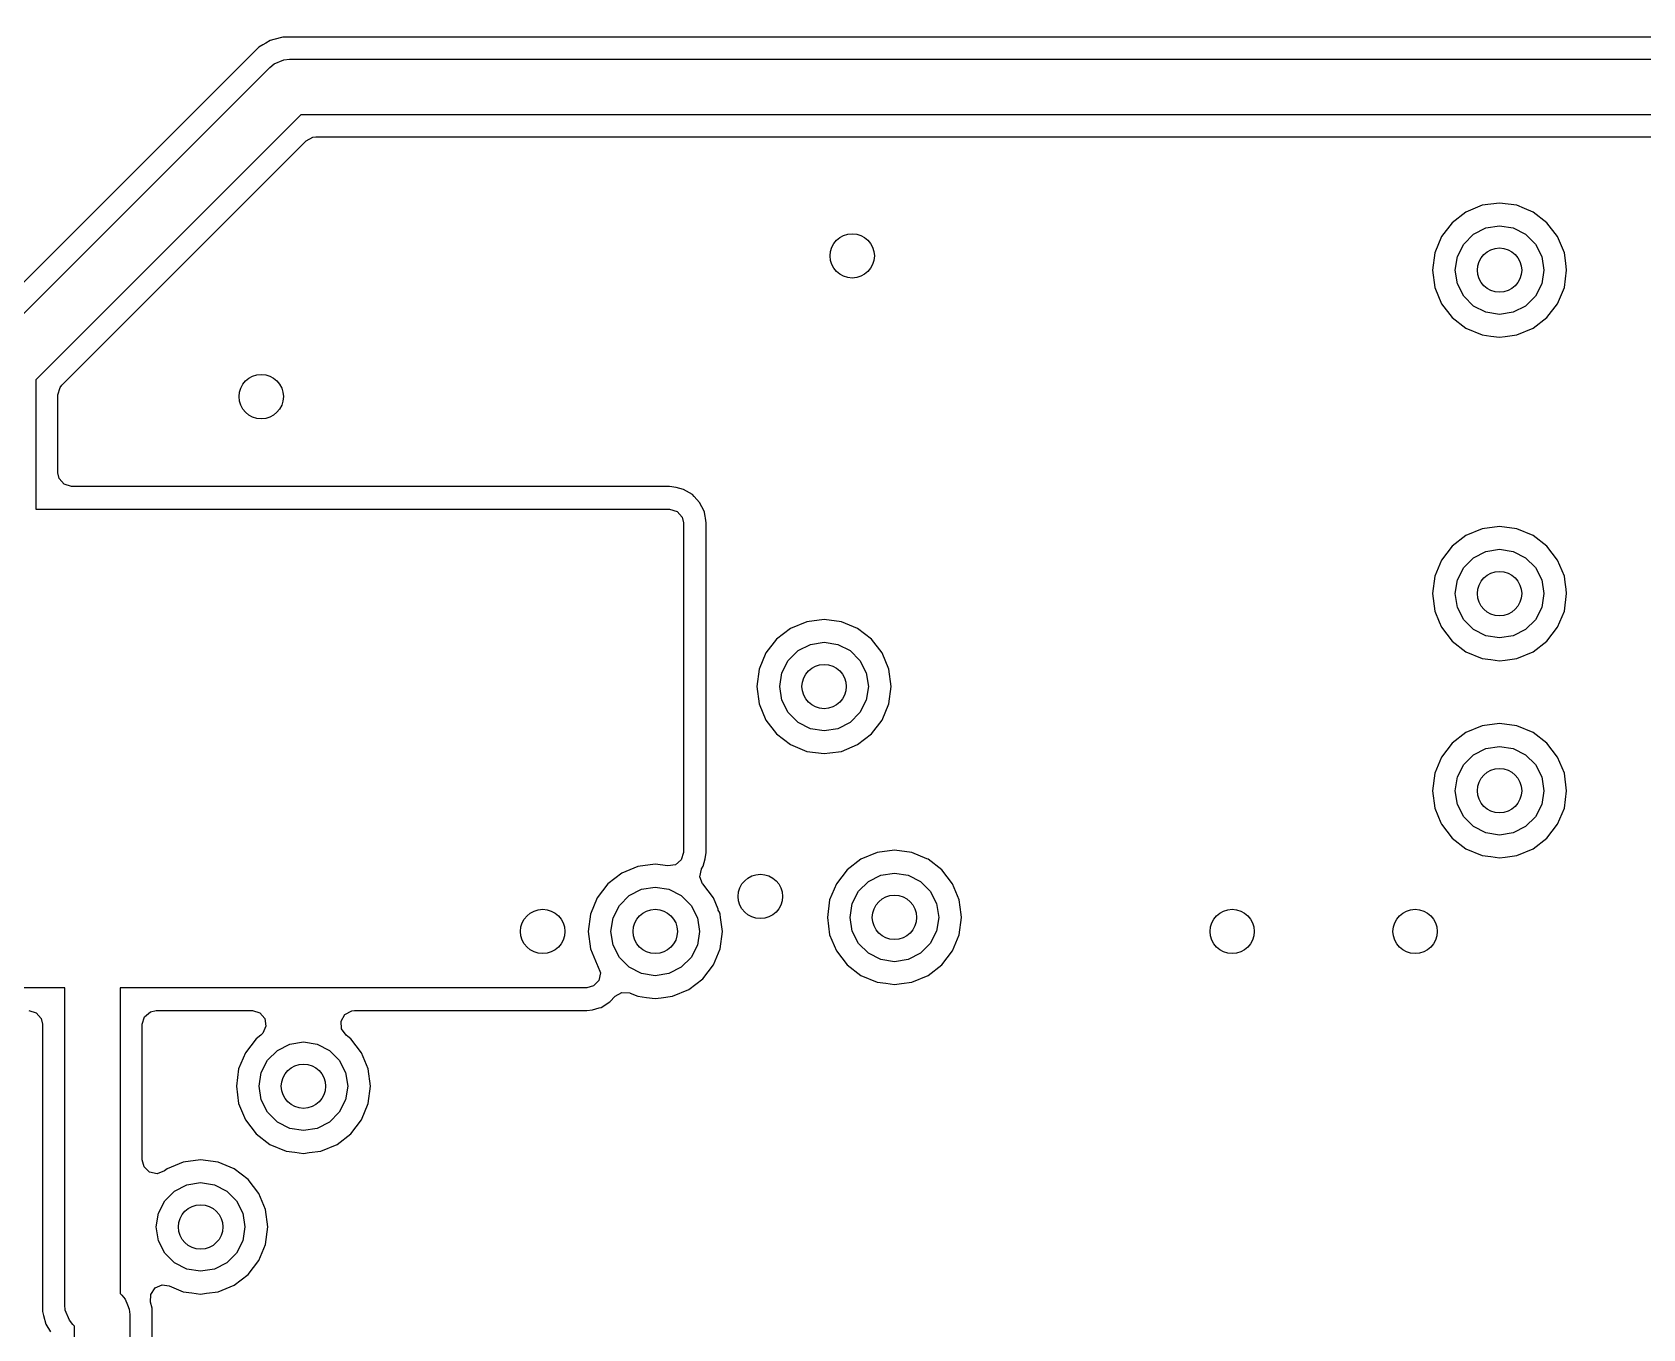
# Model space of a CAD drawing. Extents: x 116 to 183, y -110.2 to -37.6.
# Drawn here: x 139.92 to 154.46, y -65.82 to -54.12 of the extents above; entities that cross this region are included whole.
import ezdxf

# ---------------------------------------------------------------- set-up
doc = ezdxf.new("R2010")
doc.units = 0
doc.layers.add('BLACK', color=7, linetype='CONTINUOUS')

msp = doc.modelspace()

# ---------------------------------------------------------------- linework, layer by layer
at = {"layer": 'BLACK', "linetype": 'CONTINUOUS'}
for p, q in [((142.026795, -54.212902), (142.000561, -54.228048)), ((142.026796, -54.212901), (142.026795, -54.212902)), ((142.066108, -54.190203), (142.026796, -54.212901)), ((142.066109, -54.190202), (142.066108, -54.190203)), ((142.100151, -54.18108), (142.066109, -54.190202)), ((142.180691, -54.1595), (142.100151, -54.18108)), ((156.269309, -54.1595), (142.180691, -54.1595)), ((141.963384, -54.249512), (139.339513, -56.873383)), ((141.963387, -54.24951), (141.963384, -54.249512)), ((142.000561, -54.228048), (141.963387, -54.24951)), ((142.101107, -54.402133), (142.191227, -54.364804)), ((142.191227, -54.364804), (142.24, -54.36)), ((142.24, -54.36), (156.21, -54.36)), ((139.523223, -56.973223), (142.063223, -54.433224)), ((142.063223, -54.433224), (142.101102, -54.402137)), ((142.101102, -54.402137), (142.101107, -54.402133)), ((142.343553, -54.86), (139.95, -57.253553)), ((156.106446, -54.86), (142.343553, -54.86)), ((142.390284, -55.096819), (142.451607, -55.063334)), ((142.451607, -55.063334), (142.477965, -55.0605)), ((142.477965, -55.0605), (155.972035, -55.0605)), ((141.224541, -56.262562), (142.390284, -55.096819)), ((153.161999, -55.656882), (153.005239, -55.677519)), ((153.162001, -55.656882), (153.161999, -55.656882)), ((153.31876, -55.677519), (153.162001, -55.656882)), ((152.85916, -55.738027), (152.733718, -55.834282)), ((153.005237, -55.67752), (152.85916, -55.738027)), ((153.005239, -55.677519), (153.005237, -55.67752)), ((153.318762, -55.67752), (153.31876, -55.677519)), ((153.387791, -55.706113), (153.318762, -55.67752)), ((153.464841, -55.738028), (153.387791, -55.706113)), ((153.590282, -55.834282), (153.464841, -55.738028)), ((152.637463, -55.959724), (152.576956, -56.105801)), ((152.733718, -55.834282), (152.637463, -55.959724)), ((152.838393, -56.02745), (152.926886, -55.938957)), ((152.926886, -55.938957), (153.038393, -55.882141)), ((153.038393, -55.882141), (153.162, -55.862564)), ((153.162, -55.862564), (153.285607, -55.882141)), ((153.285607, -55.882141), (153.397114, -55.938957)), ((153.397114, -55.938957), (153.485607, -56.02745)), ((153.686536, -55.959723), (153.590282, -55.834282)), ((153.747044, -56.105802), (153.686536, -55.959723)), ((152.576955, -56.105803), (152.556318, -56.262562)), ((152.576956, -56.105801), (152.576955, -56.105803)), ((152.781577, -56.138957), (152.838393, -56.02745)), ((153.485607, -56.02745), (153.542423, -56.138957)), ((153.747044, -56.105803), (153.747044, -56.105802)), ((153.759445, -56.200001), (153.747044, -56.105803)), ((152.762, -56.262564), (152.781577, -56.138957)), ((153.542423, -56.138957), (153.562, -56.262564)), ((153.767682, -56.262564), (153.759445, -56.200001)), ((140.186819, -57.300284), (141.224541, -56.262562)), ((152.556318, -56.262562), (152.556318, -56.262565)), ((152.556318, -56.262565), (152.576955, -56.419324)), ((152.781577, -56.386171), (152.762, -56.262564)), ((152.838393, -56.497678), (152.781577, -56.386171)), ((153.542423, -56.386171), (153.485607, -56.497678)), ((153.562, -56.262564), (153.542423, -56.386171)), ((153.747044, -56.419326), (153.767682, -56.262564)), ((152.576955, -56.419324), (152.576956, -56.419326)), ((152.576956, -56.419326), (152.637464, -56.565405)), ((152.926886, -56.586171), (152.838393, -56.497678)), ((153.485607, -56.497678), (153.397114, -56.586171)), ((153.686536, -56.565405), (153.747044, -56.419326)), ((152.637464, -56.565405), (152.733718, -56.690846)), ((152.733718, -56.690846), (152.859159, -56.7871)), ((153.038393, -56.642987), (152.926886, -56.586171)), ((153.162, -56.662564), (153.038393, -56.642987)), ((153.285607, -56.642987), (153.162, -56.662564)), ((153.397114, -56.586171), (153.285607, -56.642987)), ((153.464841, -56.7871), (153.590282, -56.690846)), ((153.590282, -56.690846), (153.686536, -56.565405)), ((152.859159, -56.7871), (153.005238, -56.847608)), ((153.318762, -56.847608), (153.464841, -56.7871)), ((153.005238, -56.847608), (153.083619, -56.857927)), ((153.083619, -56.857927), (153.161999, -56.868246)), ((153.161999, -56.868246), (153.162, -56.868246)), ((153.162, -56.868246), (153.162001, -56.868246)), ((153.162001, -56.868246), (153.214254, -56.861366)), ((153.214254, -56.861366), (153.318762, -56.847608)), ((139.95, -57.253553), (139.95, -58.42)), ((140.1505, -57.387965), (140.170185, -57.320926)), ((140.1505, -58.0905), (140.1505, -57.387965)), ((140.170185, -57.320926), (140.186819, -57.300284)), ((140.161706, -58.142011), (140.1505, -58.0905)), ((140.207461, -58.194815), (140.161706, -58.142011)), ((140.2745, -58.2145), (140.207461, -58.194815)), ((145.671996, -58.2145), (140.2745, -58.2145)), ((145.672, -58.2145), (145.671996, -58.2145)), ((145.729898, -58.222825), (145.672, -58.2145)), ((145.729899, -58.222825), (145.729898, -58.222825)), ((145.729903, -58.222826), (145.729899, -58.222825)), ((145.796935, -58.242509), (145.729903, -58.222826)), ((145.79694, -58.242511), (145.796935, -58.242509)), ((145.87675, -58.287154), (145.79694, -58.242511)), ((145.876752, -58.287156), (145.87675, -58.287154)), ((145.876754, -58.287157), (145.876752, -58.287156)), ((145.876756, -58.287159), (145.876754, -58.287157)), ((145.876757, -58.28716), (145.876756, -58.287159)), ((145.894339, -58.305104), (145.876757, -58.28716)), ((139.95, -58.42), (145.672, -58.42)), ((145.672, -58.42), (145.739039, -58.439685)), ((145.894345, -58.305111), (145.894339, -58.305104)), ((145.9401, -58.357915), (145.894345, -58.305111)), ((145.98311, -58.438627), (145.9401, -58.357915)), ((145.739039, -58.439685), (145.784794, -58.492489)), ((145.784794, -58.492489), (145.796, -58.544)), ((145.796, -58.544), (145.796, -61.516363)), ((145.985348, -58.447789), (145.98311, -58.438627)), ((145.985602, -58.448825), (145.985348, -58.447789)), ((145.992897, -58.482364), (145.985602, -58.448825)), ((145.996803, -58.500316), (145.992897, -58.482364)), ((146.0015, -58.544), (145.996803, -58.500316)), ((146.0015, -59.181998), (146.0015, -58.544)), ((153.161999, -58.576318), (153.005239, -58.596955)), ((153.162001, -58.576318), (153.161999, -58.576318)), ((153.31876, -58.596955), (153.162001, -58.576318)), ((152.85916, -58.657463), (152.733718, -58.753718)), ((153.005237, -58.596956), (152.85916, -58.657463)), ((153.005239, -58.596955), (153.005237, -58.596956)), ((153.318762, -58.596956), (153.31876, -58.596955)), ((153.464841, -58.657464), (153.318762, -58.596956)), ((153.590282, -58.753718), (153.464841, -58.657464)), ((152.733718, -58.753718), (152.637463, -58.87916)), ((152.838393, -58.946886), (152.926886, -58.858393)), ((152.926886, -58.858393), (153.038393, -58.801577)), ((153.038393, -58.801577), (153.162, -58.782)), ((153.162, -58.782), (153.285607, -58.801577)), ((153.285607, -58.801577), (153.397114, -58.858393)), ((153.397114, -58.858393), (153.485607, -58.946886)), ((153.686536, -58.879159), (153.590282, -58.753718)), ((152.637463, -58.87916), (152.576956, -59.025237)), ((152.781577, -59.058393), (152.838393, -58.946886)), ((153.485607, -58.946886), (153.542423, -59.058393)), ((153.747044, -59.025238), (153.686536, -58.879159)), ((152.576955, -59.025239), (152.556318, -59.181998)), ((152.576956, -59.025237), (152.576955, -59.025239)), ((152.762, -59.182), (152.781577, -59.058393)), ((153.542423, -59.058393), (153.562, -59.182)), ((153.753923, -59.077492), (153.747044, -59.025238)), ((153.762485, -59.142528), (153.753923, -59.077492)), ((153.767682, -59.182), (153.762485, -59.142528)), ((146.0015, -60.019998), (146.0015, -59.181998)), ((152.556318, -59.181998), (152.556318, -59.182001)), ((152.556318, -59.182001), (152.576955, -59.33876)), ((152.781577, -59.305607), (152.762, -59.182)), ((152.838393, -59.417114), (152.781577, -59.305607)), ((153.542423, -59.305607), (153.485607, -59.417114)), ((153.562, -59.182), (153.542423, -59.305607)), ((153.747044, -59.338762), (153.767682, -59.182)), ((146.909237, -59.434956), (146.76316, -59.495463)), ((146.909239, -59.434955), (146.909237, -59.434956)), ((147.065999, -59.414318), (146.909239, -59.434955)), ((147.066001, -59.414318), (147.065999, -59.414318)), ((147.22276, -59.434955), (147.066001, -59.414318)), ((147.222762, -59.434956), (147.22276, -59.434955)), ((147.368841, -59.495464), (147.222762, -59.434956)), ((152.576955, -59.33876), (152.576956, -59.338762)), ((152.576956, -59.338762), (152.6168, -59.434955)), ((152.6168, -59.434955), (152.637464, -59.484841)), ((152.926886, -59.505607), (152.838393, -59.417114)), ((153.485607, -59.417114), (153.397114, -59.505607)), ((153.686536, -59.484841), (153.747044, -59.338762)), ((146.637718, -59.591718), (146.541463, -59.71716)), ((146.76316, -59.495463), (146.637718, -59.591718)), ((147.494282, -59.591718), (147.368841, -59.495464)), ((147.590536, -59.717159), (147.494282, -59.591718)), ((152.637464, -59.484841), (152.733718, -59.610282)), ((153.038393, -59.562423), (152.926886, -59.505607)), ((153.162, -59.582), (153.038393, -59.562423)), ((153.285607, -59.562423), (153.162, -59.582)), ((153.397114, -59.505607), (153.285607, -59.562423)), ((153.590282, -59.610282), (153.686536, -59.484841)), ((146.541463, -59.71716), (146.480956, -59.863237)), ((146.742393, -59.784886), (146.830886, -59.696393)), ((146.830886, -59.696393), (146.942393, -59.639577)), ((146.942393, -59.639577), (147.066, -59.62)), ((147.066, -59.62), (147.189607, -59.639577)), ((147.189607, -59.639577), (147.301114, -59.696393)), ((147.301114, -59.696393), (147.389607, -59.784886)), ((147.651044, -59.863238), (147.590536, -59.717159)), ((152.733718, -59.610282), (152.859159, -59.706536)), ((152.859159, -59.706536), (153.005238, -59.767044)), ((153.318762, -59.767044), (153.464841, -59.706536)), ((153.464841, -59.706536), (153.590282, -59.610282)), ((146.480955, -59.863239), (146.460318, -60.019998)), ((146.480956, -59.863237), (146.480955, -59.863239)), ((146.685577, -59.896393), (146.742393, -59.784886)), ((147.389607, -59.784886), (147.446423, -59.896393)), ((147.671682, -60.02), (147.651044, -59.863238)), ((153.005238, -59.767044), (153.083619, -59.777363)), ((153.083619, -59.777363), (153.161999, -59.787682)), ((153.161999, -59.787682), (153.162, -59.787682)), ((153.162, -59.787682), (153.162001, -59.787682)), ((153.162001, -59.787682), (153.214254, -59.780802)), ((153.214254, -59.780802), (153.318762, -59.767044)), ((146.0015, -60.959998), (146.0015, -60.019998)), ((146.460318, -60.019998), (146.460318, -60.020001)), ((146.460318, -60.020001), (146.480955, -60.17676)), ((146.666, -60.02), (146.685577, -59.896393)), ((146.685577, -60.143607), (146.666, -60.02)), ((147.446423, -59.896393), (147.466, -60.02)), ((147.466, -60.02), (147.446423, -60.143607)), ((147.651044, -60.176762), (147.671682, -60.02)), ((146.480955, -60.17676), (146.480956, -60.176762)), ((146.480956, -60.176762), (146.541464, -60.322841)), ((146.742393, -60.255114), (146.685577, -60.143607)), ((147.446423, -60.143607), (147.389607, -60.255114)), ((147.590536, -60.322841), (147.651044, -60.176762)), ((146.541464, -60.322841), (146.637718, -60.448282)), ((146.830886, -60.343607), (146.742393, -60.255114)), ((147.389607, -60.255114), (147.301114, -60.343607)), ((147.494282, -60.448282), (147.590536, -60.322841)), ((146.637718, -60.448282), (146.763159, -60.544536)), ((146.942393, -60.400423), (146.830886, -60.343607)), ((147.066, -60.42), (146.942393, -60.400423)), ((147.189607, -60.400423), (147.066, -60.42)), ((147.301114, -60.343607), (147.189607, -60.400423)), ((147.368841, -60.544536), (147.494282, -60.448282)), ((152.85916, -60.435463), (152.733718, -60.531718)), ((153.005237, -60.374956), (152.85916, -60.435463)), ((153.005239, -60.374955), (153.005237, -60.374956)), ((153.161999, -60.354318), (153.005239, -60.374955)), ((153.162001, -60.354318), (153.161999, -60.354318)), ((153.31876, -60.374955), (153.162001, -60.354318)), ((153.318762, -60.374956), (153.31876, -60.374955)), ((153.464841, -60.435464), (153.318762, -60.374956)), ((153.590282, -60.531718), (153.464841, -60.435464)), ((146.763159, -60.544536), (146.909238, -60.605044)), ((146.909238, -60.605044), (146.987619, -60.615363)), ((146.987619, -60.615363), (147.065999, -60.625682)), ((147.118254, -60.618802), (147.222762, -60.605044)), ((147.222762, -60.605044), (147.368841, -60.544536)), ((152.733718, -60.531718), (152.637463, -60.65716)), ((152.926886, -60.636393), (153.038393, -60.579577)), ((153.038393, -60.579577), (153.162, -60.56)), ((153.162, -60.56), (153.285607, -60.579577)), ((153.285607, -60.579577), (153.397114, -60.636393)), ((153.686536, -60.657159), (153.590282, -60.531718)), ((147.065999, -60.625682), (147.066, -60.625682)), ((147.066, -60.625682), (147.066001, -60.625682)), ((147.066001, -60.625682), (147.118254, -60.618802)), ((152.637463, -60.65716), (152.576956, -60.803237)), ((152.781577, -60.836393), (152.838393, -60.724886)), ((152.838393, -60.724886), (152.926886, -60.636393)), ((153.397114, -60.636393), (153.485607, -60.724886)), ((153.485607, -60.724886), (153.542423, -60.836393)), ((153.747044, -60.803238), (153.686536, -60.657159)), ((152.576955, -60.803239), (152.556318, -60.959998)), ((152.576956, -60.803237), (152.576955, -60.803239)), ((152.762, -60.96), (152.781577, -60.836393)), ((153.542423, -60.836393), (153.562, -60.96)), ((153.767682, -60.96), (153.747044, -60.803238)), ((146.0015, -61.516363), (146.0015, -60.959998)), ((152.556318, -60.959998), (152.556318, -60.960001)), ((152.556318, -60.960001), (152.576955, -61.11676)), ((152.781577, -61.083607), (152.762, -60.96)), ((153.562, -60.96), (153.542423, -61.083607)), ((153.747044, -61.116762), (153.767682, -60.96)), ((152.576955, -61.11676), (152.576956, -61.116762)), ((152.576956, -61.116762), (152.632376, -61.250559)), ((152.838393, -61.195114), (152.781577, -61.083607)), ((152.926886, -61.283607), (152.838393, -61.195114)), ((153.485607, -61.195114), (153.397114, -61.283607)), ((153.542423, -61.083607), (153.485607, -61.195114)), ((153.686536, -61.262841), (153.747044, -61.116762)), ((152.632376, -61.250559), (152.637464, -61.262841)), ((152.637464, -61.262841), (152.733718, -61.388282)), ((153.038393, -61.340423), (152.926886, -61.283607)), ((153.162, -61.36), (153.038393, -61.340423)), ((153.285607, -61.340423), (153.162, -61.36)), ((153.397114, -61.283607), (153.285607, -61.340423)), ((153.590282, -61.388282), (153.686536, -61.262841)), ((152.733718, -61.388282), (152.859159, -61.484536)), ((152.859159, -61.484536), (153.005238, -61.545044)), ((153.318762, -61.545044), (153.464841, -61.484536)), ((153.464841, -61.484536), (153.590282, -61.388282)), ((145.541999, -61.624318), (145.385239, -61.644955)), ((145.542001, -61.624318), (145.541999, -61.624318)), ((145.655815, -61.639302), (145.542001, -61.624318)), ((145.723511, -61.629157), (145.655815, -61.639302)), ((145.776315, -61.583402), (145.723511, -61.629157)), ((145.796, -61.516363), (145.776315, -61.583402)), ((145.97349, -61.6413), (145.993175, -61.574261)), ((145.993175, -61.574261), (146.0015, -61.516363)), ((147.39816, -61.578463), (147.272718, -61.674718)), ((147.544237, -61.517956), (147.39816, -61.578463)), ((147.544239, -61.517955), (147.544237, -61.517956)), ((147.700999, -61.497318), (147.544239, -61.517955)), ((147.701001, -61.497318), (147.700999, -61.497318)), ((147.85776, -61.517955), (147.701001, -61.497318)), ((147.857762, -61.517956), (147.85776, -61.517955)), ((147.993706, -61.574266), (147.857762, -61.517956)), ((148.003841, -61.578464), (147.993706, -61.574266)), ((148.129282, -61.674718), (148.003841, -61.578464)), ((153.005238, -61.545044), (153.083619, -61.555363)), ((153.083619, -61.555363), (153.161999, -61.565682)), ((153.161999, -61.565682), (153.162, -61.565682)), ((153.162, -61.565682), (153.162001, -61.565682)), ((153.162001, -61.565682), (153.214254, -61.558802)), ((153.214254, -61.558802), (153.318762, -61.545044)), ((145.23916, -61.705463), (145.113718, -61.801718)), ((145.385237, -61.644956), (145.23916, -61.705463)), ((145.385239, -61.644955), (145.385237, -61.644956)), ((145.944743, -61.736101), (145.958781, -61.667656)), ((145.969937, -61.80127), (145.944743, -61.736101)), ((145.958781, -61.667656), (145.960062, -61.665305)), ((145.960062, -61.665305), (145.97349, -61.6413)), ((147.272718, -61.674718), (147.176463, -61.80016)), ((147.465886, -61.779393), (147.577393, -61.722577)), ((147.577393, -61.722577), (147.701, -61.703)), ((147.701, -61.703), (147.824607, -61.722577)), ((147.824607, -61.722577), (147.936114, -61.779393)), ((148.225536, -61.800159), (148.129282, -61.674718)), ((145.113718, -61.801718), (145.017463, -61.92716)), ((145.218393, -61.994886), (145.306886, -61.906393)), ((145.306886, -61.906393), (145.418393, -61.849577)), ((145.418393, -61.849577), (145.542, -61.83)), ((145.542, -61.83), (145.665607, -61.849577)), ((145.665607, -61.849577), (145.777114, -61.906393)), ((145.777114, -61.906393), (145.865607, -61.994886)), ((145.970278, -61.801715), (145.969937, -61.80127)), ((145.970282, -61.801718), (145.970278, -61.801715)), ((146.066536, -61.927159), (145.970282, -61.801718)), ((147.176463, -61.80016), (147.115956, -61.946237)), ((147.320577, -61.979393), (147.377393, -61.867886)), ((147.377393, -61.867886), (147.465886, -61.779393)), ((147.936114, -61.779393), (148.024607, -61.867886)), ((148.024607, -61.867886), (148.081423, -61.979393)), ((148.286044, -61.946238), (148.225536, -61.800159)), ((145.017463, -61.92716), (144.956956, -62.073237)), ((145.161577, -62.106393), (145.218393, -61.994886)), ((145.865607, -61.994886), (145.922423, -62.106393)), ((146.109069, -62.029844), (146.066536, -61.927159)), ((146.110263, -62.037379), (146.109069, -62.029844)), ((146.120568, -62.057603), (146.110263, -62.037379)), ((146.127044, -62.073238), (146.120568, -62.057603)), ((147.115955, -61.946239), (147.095318, -62.102998)), ((147.115956, -61.946237), (147.115955, -61.946239)), ((147.301, -62.103), (147.320577, -61.979393)), ((148.081423, -61.979393), (148.101, -62.103)), ((148.286044, -61.946239), (148.286044, -61.946238)), ((148.303099, -62.075787), (148.286044, -61.946239)), ((144.956955, -62.073239), (144.936318, -62.229998)), ((144.956956, -62.073237), (144.956955, -62.073239)), ((145.142, -62.23), (145.161577, -62.106393)), ((145.922423, -62.106393), (145.942, -62.23)), ((146.130962, -62.102998), (146.127044, -62.073238)), ((146.147682, -62.23), (146.130962, -62.102998)), ((147.095318, -62.102998), (147.095318, -62.103001)), ((147.095318, -62.103001), (147.115955, -62.25976)), ((147.320577, -62.226607), (147.301, -62.103)), ((148.101, -62.103), (148.081423, -62.226607)), ((148.286044, -62.259762), (148.306682, -62.103)), ((148.306682, -62.103), (148.303099, -62.075787)), ((144.936318, -62.229998), (144.936318, -62.230001)), ((144.936318, -62.230001), (144.956955, -62.38676)), ((145.161577, -62.353607), (145.142, -62.23)), ((145.218393, -62.465114), (145.161577, -62.353607)), ((145.922423, -62.353607), (145.865607, -62.465114)), ((145.942, -62.23), (145.922423, -62.353607)), ((146.127044, -62.386762), (146.147682, -62.23)), ((147.115955, -62.25976), (147.115956, -62.259762)), ((147.115956, -62.259762), (147.176464, -62.405841)), ((147.377393, -62.338114), (147.320577, -62.226607)), ((147.465886, -62.426607), (147.377393, -62.338114)), ((148.024607, -62.338114), (147.936114, -62.426607)), ((148.081423, -62.226607), (148.024607, -62.338114)), ((148.225536, -62.405841), (148.286044, -62.259762)), ((144.956955, -62.38676), (144.956956, -62.386762)), ((144.956956, -62.386762), (145.017463, -62.53284)), ((145.306886, -62.553607), (145.218393, -62.465114)), ((145.865607, -62.465114), (145.777114, -62.553607)), ((146.066536, -62.532841), (146.127044, -62.386762)), ((147.176464, -62.405841), (147.272718, -62.531282)), ((147.577393, -62.483423), (147.465886, -62.426607)), ((147.701, -62.503), (147.577393, -62.483423)), ((147.824607, -62.483423), (147.701, -62.503)), ((147.936114, -62.426607), (147.824607, -62.483423)), ((148.129282, -62.531282), (148.225536, -62.405841)), ((145.017463, -62.53284), (145.017464, -62.532841)), ((145.017464, -62.532841), (145.021816, -62.538513)), ((145.021816, -62.538513), (145.047011, -62.603681)), ((145.047011, -62.603681), (145.032973, -62.672126)), ((145.418393, -62.610423), (145.306886, -62.553607)), ((145.542, -62.63), (145.418393, -62.610423)), ((145.665607, -62.610423), (145.542, -62.63)), ((145.777114, -62.553607), (145.665607, -62.610423)), ((145.970282, -62.658282), (146.066536, -62.532841)), ((147.272718, -62.531282), (147.398159, -62.627536)), ((147.398159, -62.627536), (147.544238, -62.688044)), ((147.857762, -62.688044), (148.003841, -62.627536)), ((148.003841, -62.627536), (148.129282, -62.531282)), ((140.212, -62.738), (139.651637, -62.738)), ((140.212, -65.599918), (140.212, -62.738)), ((144.923441, -62.738), (140.712, -62.738)), ((140.712, -62.738), (140.712, -65.496364)), ((144.98416, -62.722117), (144.923441, -62.738)), ((145.032973, -62.672126), (144.98416, -62.722117)), ((145.180924, -62.814751), (145.241843, -62.780537)), ((145.241843, -62.780537), (145.311589, -62.784689)), ((145.311589, -62.784689), (145.317081, -62.786812)), ((145.317081, -62.786812), (145.385238, -62.815044)), ((145.698762, -62.815044), (145.844841, -62.754536)), ((145.844841, -62.754536), (145.970282, -62.658282)), ((147.544238, -62.688044), (147.622619, -62.698363)), ((147.622619, -62.698363), (147.700999, -62.708682)), ((147.700999, -62.708682), (147.701, -62.708682)), ((147.701, -62.708682), (147.701001, -62.708682)), ((147.701001, -62.708682), (147.764964, -62.700261)), ((147.764964, -62.700261), (147.857762, -62.688044)), ((144.923441, -62.9435), (144.975446, -62.936811)), ((144.975446, -62.936811), (145.036165, -62.920928)), ((145.036165, -62.920928), (145.05434, -62.915262)), ((145.05434, -62.915262), (145.131192, -62.865685)), ((145.131192, -62.865685), (145.180005, -62.815694)), ((145.180005, -62.815694), (145.180018, -62.815678)), ((145.180018, -62.815678), (145.180924, -62.814751)), ((145.385238, -62.815044), (145.463619, -62.825363)), ((145.463619, -62.825363), (145.541999, -62.835682)), ((145.541999, -62.835682), (145.542, -62.835682)), ((145.542, -62.835682), (145.542001, -62.835682)), ((145.542001, -62.835682), (145.594254, -62.828802)), ((145.594254, -62.828802), (145.698762, -62.815044)), ((139.8875, -62.9435), (139.954539, -62.963185)), ((139.954539, -62.963185), (140.000294, -63.015989)), ((140.000294, -63.015989), (140.0115, -63.0675)), ((140.0115, -63.0675), (140.0115, -65.659229)), ((140.9125, -63.0675), (140.932185, -63.000461)), ((140.9125, -64.292636), (140.9125, -63.0675)), ((140.932185, -63.000461), (140.984989, -62.954706)), ((140.984989, -62.954706), (141.0365, -62.9435)), ((141.0365, -62.9435), (141.906033, -62.9435)), ((141.906033, -62.9435), (141.973072, -62.963185)), ((141.973072, -62.963185), (142.018827, -63.015989)), ((142.028771, -63.085147), (141.999746, -63.148703)), ((142.018827, -63.015989), (142.028771, -63.085147)), ((142.707123, -63.039702), (142.741335, -62.978782)), ((142.711278, -63.109448), (142.707123, -63.039702)), ((142.741335, -62.978782), (142.803052, -62.946029)), ((142.803052, -62.946029), (142.827967, -62.9435)), ((142.827967, -62.9435), (144.923434, -62.9435)), ((144.923434, -62.9435), (144.923441, -62.9435)), ((141.938719, -63.198716), (141.842463, -63.32416)), ((141.981519, -63.165876), (141.938719, -63.198716)), ((141.999746, -63.148703), (141.981519, -63.165876)), ((142.243393, -63.246577), (142.367, -63.227)), ((142.367, -63.227), (142.490607, -63.246577)), ((142.75248, -63.165875), (142.711278, -63.109448)), ((142.766977, -63.176999), (142.75248, -63.165875)), ((142.79528, -63.198716), (142.766977, -63.176999)), ((142.79528, -63.198717), (142.79528, -63.198716)), ((142.795282, -63.198718), (142.79528, -63.198717)), ((142.891536, -63.324159), (142.795282, -63.198718)), ((141.842463, -63.32416), (141.781956, -63.470237)), ((142.043393, -63.391886), (142.131886, -63.303393)), ((142.131886, -63.303393), (142.243393, -63.246577)), ((142.490607, -63.246577), (142.602114, -63.303393)), ((142.602114, -63.303393), (142.690607, -63.391886)), ((142.952044, -63.470238), (142.891536, -63.324159)), ((141.781955, -63.470239), (141.761318, -63.626998)), ((141.781956, -63.470237), (141.781955, -63.470239)), ((141.967, -63.627), (141.986577, -63.503393)), ((141.986577, -63.503393), (142.043393, -63.391886)), ((142.690607, -63.391886), (142.747423, -63.503393)), ((142.747423, -63.503393), (142.767, -63.627)), ((142.972682, -63.627), (142.952044, -63.470238)), ((141.761318, -63.626998), (141.761318, -63.627001)), ((141.761318, -63.627001), (141.781955, -63.78376)), ((141.986577, -63.750607), (141.967, -63.627)), ((142.767, -63.627), (142.747423, -63.750607)), ((142.952044, -63.783762), (142.972682, -63.627)), ((141.781955, -63.78376), (141.781956, -63.783762)), ((141.781956, -63.783762), (141.842464, -63.929841)), ((142.043393, -63.862114), (141.986577, -63.750607)), ((142.747423, -63.750607), (142.690607, -63.862114)), ((142.891536, -63.929841), (142.952044, -63.783762)), ((141.842464, -63.929841), (141.938718, -64.055282)), ((142.131886, -63.950607), (142.043393, -63.862114)), ((142.243393, -64.007423), (142.131886, -63.950607)), ((142.602114, -63.950607), (142.490607, -64.007423)), ((142.690607, -63.862114), (142.602114, -63.950607)), ((142.795282, -64.055282), (142.891536, -63.929841)), ((141.938718, -64.055282), (142.064159, -64.151536)), ((142.367, -64.027), (142.243393, -64.007423)), ((142.490607, -64.007423), (142.367, -64.027)), ((142.669841, -64.151536), (142.795282, -64.055282)), ((142.064159, -64.151536), (142.210238, -64.212044)), ((142.210238, -64.212044), (142.288619, -64.222363)), ((142.288619, -64.222363), (142.366999, -64.232682)), ((142.366999, -64.232682), (142.367, -64.232682)), ((142.367, -64.232682), (142.367001, -64.232682)), ((142.367001, -64.232682), (142.419254, -64.225802)), ((142.419254, -64.225802), (142.523762, -64.212044)), ((142.523762, -64.212044), (142.669841, -64.151536)), ((140.928382, -64.353353), (140.9125, -64.292636)), ((140.978372, -64.402167), (140.928382, -64.353353)), ((141.111986, -64.391012), (141.046816, -64.416206)), ((141.136157, -64.372464), (141.111986, -64.391012)), ((141.282237, -64.311956), (141.136157, -64.372464)), ((141.282239, -64.311955), (141.282237, -64.311956)), ((141.438999, -64.291318), (141.282239, -64.311955)), ((141.439001, -64.291318), (141.438999, -64.291318)), ((141.59576, -64.311955), (141.439001, -64.291318)), ((141.595762, -64.311956), (141.59576, -64.311955)), ((141.741841, -64.372464), (141.595762, -64.311956)), ((141.867282, -64.468718), (141.741841, -64.372464)), ((141.046816, -64.416206), (140.978372, -64.402167)), ((141.203886, -64.573393), (141.315393, -64.516577)), ((141.315393, -64.516577), (141.439, -64.497)), ((141.439, -64.497), (141.562607, -64.516577)), ((141.562607, -64.516577), (141.674114, -64.573393)), ((141.963536, -64.594159), (141.867282, -64.468718)), ((141.058577, -64.773393), (141.115393, -64.661886)), ((141.115393, -64.661886), (141.203886, -64.573393)), ((141.674114, -64.573393), (141.762607, -64.661886)), ((141.762607, -64.661886), (141.819423, -64.773393)), ((142.024044, -64.740238), (141.963536, -64.594159)), ((141.039, -64.897), (141.058577, -64.773393)), ((141.819423, -64.773393), (141.839, -64.897)), ((142.044682, -64.897), (142.024044, -64.740238)), ((141.058577, -65.020607), (141.039, -64.897)), ((141.839, -64.897), (141.819423, -65.020607)), ((142.024044, -65.053762), (142.044682, -64.897)), ((141.115393, -65.132114), (141.058577, -65.020607)), ((141.819423, -65.020607), (141.762607, -65.132114)), ((141.963536, -65.199841), (142.024044, -65.053762)), ((141.203886, -65.220607), (141.115393, -65.132114)), ((141.315393, -65.277423), (141.203886, -65.220607)), ((141.674114, -65.220607), (141.562607, -65.277423)), ((141.762607, -65.132114), (141.674114, -65.220607)), ((141.867282, -65.325282), (141.963536, -65.199841)), ((141.439, -65.297), (141.315393, -65.277423)), ((141.562607, -65.277423), (141.439, -65.297)), ((141.741841, -65.421536), (141.867282, -65.325282)), ((140.712, -65.496364), (140.726777, -65.511141)), ((140.726777, -65.511141), (140.757868, -65.549026)), ((140.757868, -65.549026), (140.778948, -65.599918)), ((140.98623, -65.575353), (140.987893, -65.505506)), ((140.987893, -65.505506), (141.027055, -65.447643)), ((141.027055, -65.447643), (141.091283, -65.420139)), ((141.091283, -65.420139), (141.153456, -65.4287)), ((141.153456, -65.4287), (141.282238, -65.482044)), ((141.282238, -65.482044), (141.360619, -65.492363)), ((141.360619, -65.492363), (141.438999, -65.502682)), ((141.438999, -65.502682), (141.439, -65.502682)), ((141.439, -65.502682), (141.439001, -65.502682)), ((141.439001, -65.502682), (141.491254, -65.495802)), ((141.491254, -65.495802), (141.595762, -65.482044)), ((141.595762, -65.482044), (141.741841, -65.421536)), ((140.0115, -65.659229), (140.021663, -65.697159)), ((140.021663, -65.697159), (140.021664, -65.697159)), ((140.021664, -65.697159), (140.042202, -65.773809)), ((140.216804, -65.648691), (140.212, -65.599918)), ((140.254133, -65.738811), (140.216804, -65.648691)), ((140.778948, -65.599918), (140.795196, -65.639145)), ((140.795196, -65.639145), (140.8, -65.687918)), ((140.8, -65.687918), (140.8, -66.392082)), ((141.0005, -65.628609), (140.98623, -65.575353)), ((141.0005, -66.451391), (141.0005, -65.628609)), ((140.042202, -65.773809), (140.042203, -65.77381)), ((140.042203, -65.77381), (140.082886, -65.844273)), ((140.254137, -65.738815), (140.254133, -65.738811)), ((140.285223, -65.776695), (140.254137, -65.738815)), ((140.3, -65.791472), (140.285223, -65.776695)), ((140.3, -66.288528), (140.3, -65.791472))]:
    msp.add_line(p, q, dxfattribs=at)
at = {"layer": 'BLACK'}
for centre in [(147.32, -56.134), (153.162, -56.262564), (141.986, -57.404), (153.162, -59.182), (147.066, -60.02), (153.162, -60.96), (146.490686, -61.913772), (147.701, -62.103), (144.526, -62.23), (145.542, -62.23), (150.749, -62.23), (152.4, -62.23), (142.367, -63.627), (141.439, -64.897)]:
    msp.add_circle(centre, 0.2, dxfattribs=at)
msp.add_arc((149.450502, -71.074296), 33.5, 0, 180, dxfattribs=at)

doc.saveas('drawing.dxf')
